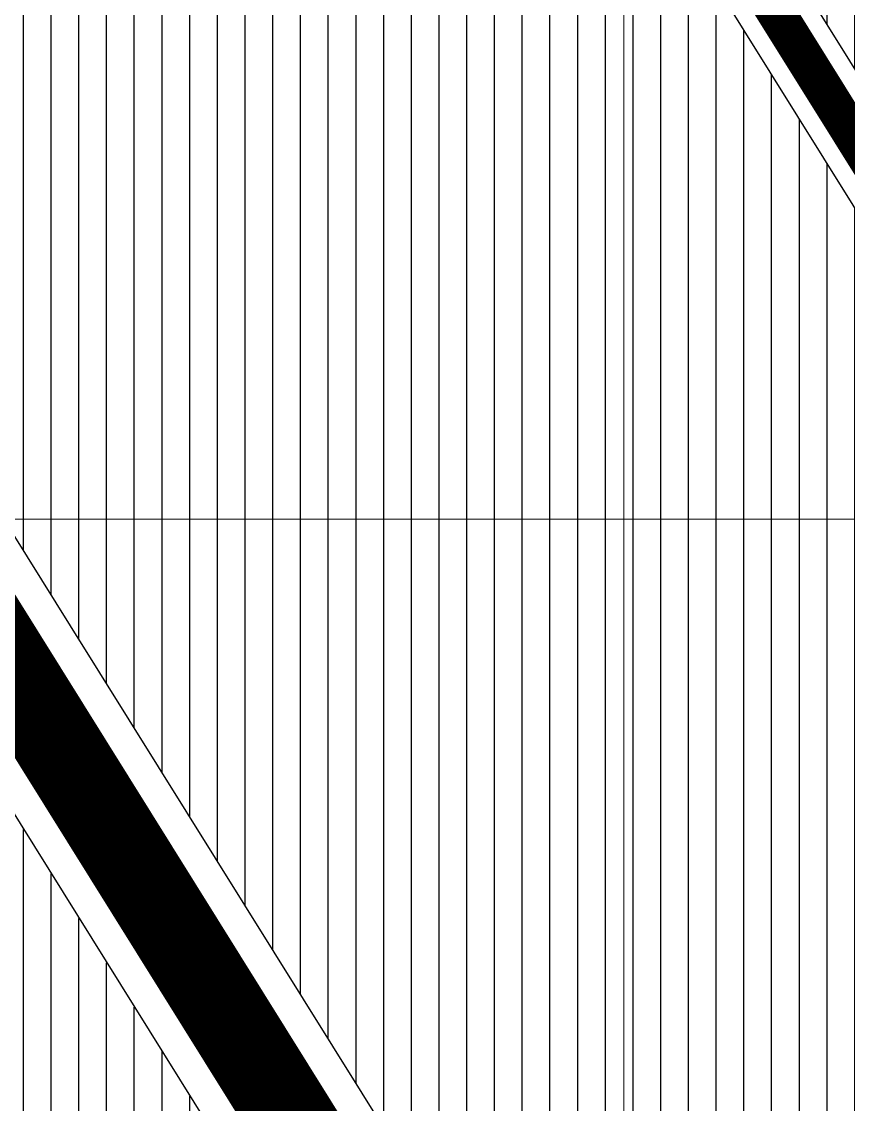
# Model space of a CAD drawing. Header units: millimetres. Extents: x 546597 to 607848, y 1180644 to 1193180.
# Drawn here: x 606637 to 606860.8, y 1185641.6 to 1185934.7 of the extents above; entities that cross this region are included whole.
import ezdxf

# ---------------------------------------------------------------- set-up
doc = ezdxf.new("R2010")
doc.units = ezdxf.units.MM
doc.header["$MEASUREMENT"] = 0
doc.linetypes.add('DASHDOT', pattern=[1, 0.5, -0.25, 0, -0.25])
doc.layers.get('0').update_dxf_attribs({"linetype": 'CONTINUOUS', "lineweight": 20})
for name, color, linetype, lineweight in [('A-DUONG', 1, 'CONTINUOUS', 35), ('A-LE', 4, 'CONTINUOUS', 25), ('A-TIM', 6, 'DASHDOT', 13), ('hatch Dan cu XDM', 50, 'CONTINUOUS', 30), ('toa do', 2, 'CONTINUOUS', 13)]:
    doc.layers.add(name, color=color, linetype=linetype, lineweight=lineweight)
doc.layers.add('duong HH', color=251, linetype='CONTINUOUS')
doc.layers.add('hatch CX cach ly', color=70, linetype='CONTINUOUS')

# ---------------------------------------------------------------- blocks, each defined once
blk = doc.blocks.new('CROSS')
for p, q in [((0, -5), (0, 5)), ((-5, 0), (5, 0))]:
    blk.add_line(p, q)

msp = doc.modelspace()

# ---------------------------------------------------------------- hatches: boundary and pattern name
at = {"layer": 'hatch Dan cu XDM'}
h = msp.add_hatch(dxfattribs=at)
h.set_pattern_fill('ANSI31', color=53, scale=60, angle=45, style=0)
h.paths.add_polyline_path([(606618.16, 1185006.04), (606572.4, 1185037.17), (606538.96, 1185056.27), (606512.19, 1185069.75), (606462.43, 1185090.59), (606428.95, 1185113.41), (606409.09, 1185132.71), (606401.3, 1185133.5), (606368.23, 1185112.26, 0.359542), (606364.35, 1185100.13), (606374.44, 1185074.92), (606427.92, 1184999.57), (606529.62, 1184878.06), (606548.39, 1184874.86), (606639.05, 1184894.8), (606722.4, 1184903.32), (606801.3, 1184908.63), (606810.64, 1184908.76), (606813.02, 1184913.1), (606789.55, 1184951.24), (606782.67, 1184952.88), (606777.14, 1184949.48, -0.331744), (606680.36, 1184957.3)])
h.paths.add_polyline_path([(606672.51, 1185141.81), (606665.64, 1185143.44), (606555.21, 1185075.08), (606555.3, 1185069.97), (606583, 1185054.15), (606629.96, 1185022.2), (606693.18, 1184972.67, 0.334496), (606766.59, 1184966.46), (606772.19, 1184969.91), (606773.83, 1184976.79)])
h.paths.add_polyline_path([(606613.95, 1185237.19), (606615.6, 1185244.06), (606734.99, 1185317.16), (606741.88, 1185315.51), (606784.36, 1185246.33), (606791.23, 1185244.7), (606887.81, 1185304.48), (606888.28, 1185314.09), (606758.15, 1185522.65), (606751.24, 1185524.28), (606455.77, 1185343.62, 0.39084), (606390.88, 1185199.8), (606401.57, 1185172.98), (606412.04, 1185157.75), (606441.65, 1185128.96), (606472.02, 1185108.25), (606520.56, 1185087.92), (606525.69, 1185085.34), (606534.41, 1185085.72), (606655.18, 1185160.48), (606656.82, 1185167.38)])
h.paths.add_polyline_path([(606901.6, 1185055.38), (606908.47, 1185053.74), (607007.01, 1185114.35), (607008.62, 1185121.21), (606906.21, 1185285.35), (606897.36, 1185286.87), (606801.69, 1185227.65), (606800.06, 1185220.76)])
h.paths.add_polyline_path([(606535.55, 1185534.43), (606511.04, 1185480.76), (606478.93, 1185419.66, 0.264047), (606479.06, 1185415.71), (606491.77, 1185394.93), (606498.64, 1185393.27), (606740.65, 1185541.25), (606742.27, 1185548.1), (606608.88, 1185761.9), (606601.98, 1185763.51), (606539.35, 1185724.82, 0.303943), (606537.5, 1185720.77), (606546.11, 1185668.37), (606548.44, 1185605.31)])
h.paths.add_polyline_path([(606854.05, 1185897.7), (606774.8, 1186024.72), (606767.95, 1186026.25), (606574.6, 1185901.85), (606573.04, 1185894.9), (606650.27, 1185771.13), (606776.36, 1185569.03), (606783.27, 1185567.41), (606978.99, 1185688), (606980.6, 1185694.87)])
h.paths.add_polyline_path([(606996.48, 1185669.42), (606989.58, 1185671.04), (606793.85, 1185550.44), (606792.24, 1185543.58), (606923.88, 1185332.59), (606930.79, 1185330.97), (607126.57, 1185451.46), (607128.18, 1185458.33)])
h.paths.add_polyline_path([(607145.22, 1185468.81), (607152.13, 1185467.17), (607351.53, 1185588.87), (607353.18, 1185595.74), (607078.85, 1186041.59), (607002.72, 1186165.33), (606995.84, 1186166.97), (606793.23, 1186042.4), (606791.62, 1186035.54), (606870.94, 1185908.41)])
h.paths.add_polyline_path([(606985.36, 1186184), (606987, 1186190.88), (606877.93, 1186368.14), (606831.88, 1186442.42), (606823.97, 1186440.34), (606786.05, 1186261.84), (606749.46, 1186182.18, -0.064721), (606727.55, 1186147.22), (606726.96, 1186139.17), (606775.74, 1186060.99), (606782.64, 1186059.37)])
h.paths.add_polyline_path([(606539.69, 1185957.55), (606538.81, 1185949.76), (606557.16, 1185920.35), (606564.01, 1185918.82), (606757.36, 1186043.22), (606758.92, 1186050.17), (606712.64, 1186124.34), (606706.47, 1186125.04)])
h.paths.add_polyline_path([(607173.38, 1185309.89), (607198.55, 1185336.41), (607199.34, 1185344.28), (607144.07, 1185432.88), (607137.16, 1185434.5), (606941.37, 1185314.01), (606939.76, 1185307.14), (607041.19, 1185144.58), (607047.6, 1185143.63, 0.097426), (607118.13, 1185236.4, 0.00506), (607135.5, 1185261.7)])
h.paths.add_polyline_path([(607162.72, 1185450.2), (607161.1, 1185443.36), (607213.57, 1185359.27), (607219.65, 1185358.65), (607220.74, 1185359.79), (607283.09, 1185415.91), (607345.6, 1185471.93, 0.23174), (607364.66, 1185568.61), (607359.54, 1185570.33)])

# ---------------------------------------------------------------- linework, layer by layer
at = {"layer": 'A-DUONG'}
msp.add_line((606864.96, 1185908.55), (606788.46, 1186031.16), dxfattribs=at)
at = {"layer": 'A-DUONG', "flags": 128}
msp.add_lwpolyline([(606749.48, 1185552.61), (606417.9, 1186084.04), (606311.66, 1186257.62, 0.415458), (606295.12, 1186261.57), (605839.22, 1185979.87, -0.000047), (605839.22, 1185979.86), (605489.07, 1185763.59), (605438.71, 1185740.8), (605397.51, 1185727.85), (605360.99, 1185727.24), (605328.99, 1185728.86), (605250.79, 1185748.87), (605044.59, 1185807.07, 0.031486), (605044.28, 1185807.14), (604952.59, 1185820.92), (604924.54, 1185833.02), (604904.09, 1185845.36), (604683.77, 1186049.18), (604667.75, 1186092.12), (604660.41, 1186135.02), (604655.47, 1186344.95, 0.415038), (604643.16, 1186356.67), (604076.82, 1186341.76)], format="xyb", dxfattribs=at)
at = {"layer": 'A-DUONG'}
for points in [[(606641.19, 1185769.62), (606565.82, 1185890.42, -0.410139), (606568.9, 1185904.12), (606765.18, 1186030.42, -0.4183), (606779.08, 1186027.3), (606857.16, 1185902.15)], [(606857.16, 1185902.15), (606984.83, 1185697.54, -0.41586), (606981.59, 1185683.73), (606782.89, 1185561.3, -0.412569), (606769.16, 1185564.52), (606641.19, 1185769.62)]]:
    msp.add_lwpolyline(points, format="xyb", dxfattribs=at)
at = {"layer": 'A-LE', "flags": 128}
for points in [[(606870.94, 1185908.41), (606791.62, 1186035.54), (606793.23, 1186042.4), (606995.84, 1186166.97), (607002.72, 1186165.33), (607078.85, 1186041.59)], [(606650.27, 1185771.13), (606573.04, 1185894.9), (606574.6, 1185901.85), (606767.95, 1186026.25), (606774.8, 1186024.72), (606854.05, 1185897.7)], [(606854.05, 1185897.7), (606980.6, 1185694.87), (606978.99, 1185688), (606783.27, 1185567.41), (606776.36, 1185569.03), (606650.27, 1185771.13)]]:
    msp.add_lwpolyline(points, dxfattribs=at)
at = {"layer": 'A-LE'}
msp.add_lwpolyline([(606491.77, 1185394.93), (606479.06, 1185415.71, -0.264047), (606478.93, 1185419.66), (606511.04, 1185480.76), (606535.55, 1185534.43), (606548.44, 1185605.31), (606546.11, 1185668.37), (606537.5, 1185720.77, -0.303943), (606539.35, 1185724.82), (606601.98, 1185763.51), (606608.88, 1185761.9), (606742.27, 1185548.1), (606740.65, 1185541.25), (606498.64, 1185393.27)], format="xyb", close=True, dxfattribs=at)
at = {"layer": 'A-TIM', "ltscale": 20, "flags": 128}
msp.add_lwpolyline([(605717.54, 1187669.84), (605693.27, 1187282.22), (606302.55, 1186294.54), (606427.69, 1186090.09), (607099.01, 1185014.12, -0.097958), (607167.83, 1184832.68), (607212.44, 1184568.42)], format="xyb", dxfattribs=at)
msp.add_lwpolyline([(605717.54, 1187669.84), (605693.27, 1187282.22), (606302.55, 1186294.54), (606427.69, 1186090.09), (607099.01, 1185014.12, -0.097958), (607167.83, 1184832.68), (607212.44, 1184568.42)], format="xyb", dxfattribs=at)
msp.add_lwpolyline([(606709.07, 1186148.96), (607214.57, 1185338.77)], dxfattribs=at)
at = {"layer": 'duong HH', "ltscale": 2, "flags": 128}
for points, const_width in [([(606771.34, 1186049.16), (607214.57, 1185338.77)], 10), ([(606462.63, 1186034.08), (607035.34, 1185116.17)], 23)]:
    msp.add_lwpolyline(points, dxfattribs=dict(at, const_width=const_width))
at = {"layer": 'hatch CX cach ly', "const_width": 4}
msp.add_lwpolyline([(605947.79, 1186869.63), (606302.55, 1186294.54), (606427.69, 1186090.09), (607099.01, 1185014.12, -0.097958), (607167.83, 1184832.68), (607212.44, 1184568.42)], format="xyb", dxfattribs=at)
at = {"layer": 'hatch CX cach ly', "color": 200, "const_width": 2.5}
msp.add_lwpolyline([(605947.79, 1186869.63), (606302.55, 1186294.54), (606427.69, 1186090.09), (607099.01, 1185014.12, -0.097958), (607167.83, 1184832.68), (607212.44, 1184568.42)], format="xyb", dxfattribs=at)
at = {"layer": 'toa do', "color": 250}
for p, q in [((606799.96, 1188405.4), (606799.96, 1184254.54)), ((607842.61, 1185800), (595708.82, 1185800))]:
    msp.add_line(p, q, dxfattribs=at)

# ---------------------------------------------------------------- block references
at = {"layer": 'toa do', "xscale": 2, "yscale": 2, "zscale": 2}
msp.add_blockref('CROSS', (606799.96, 1185800), dxfattribs=at)
msp.add_blockref('CROSS', (606799.96, 1185800), dxfattribs=at)

doc.saveas('drawing.dxf')
